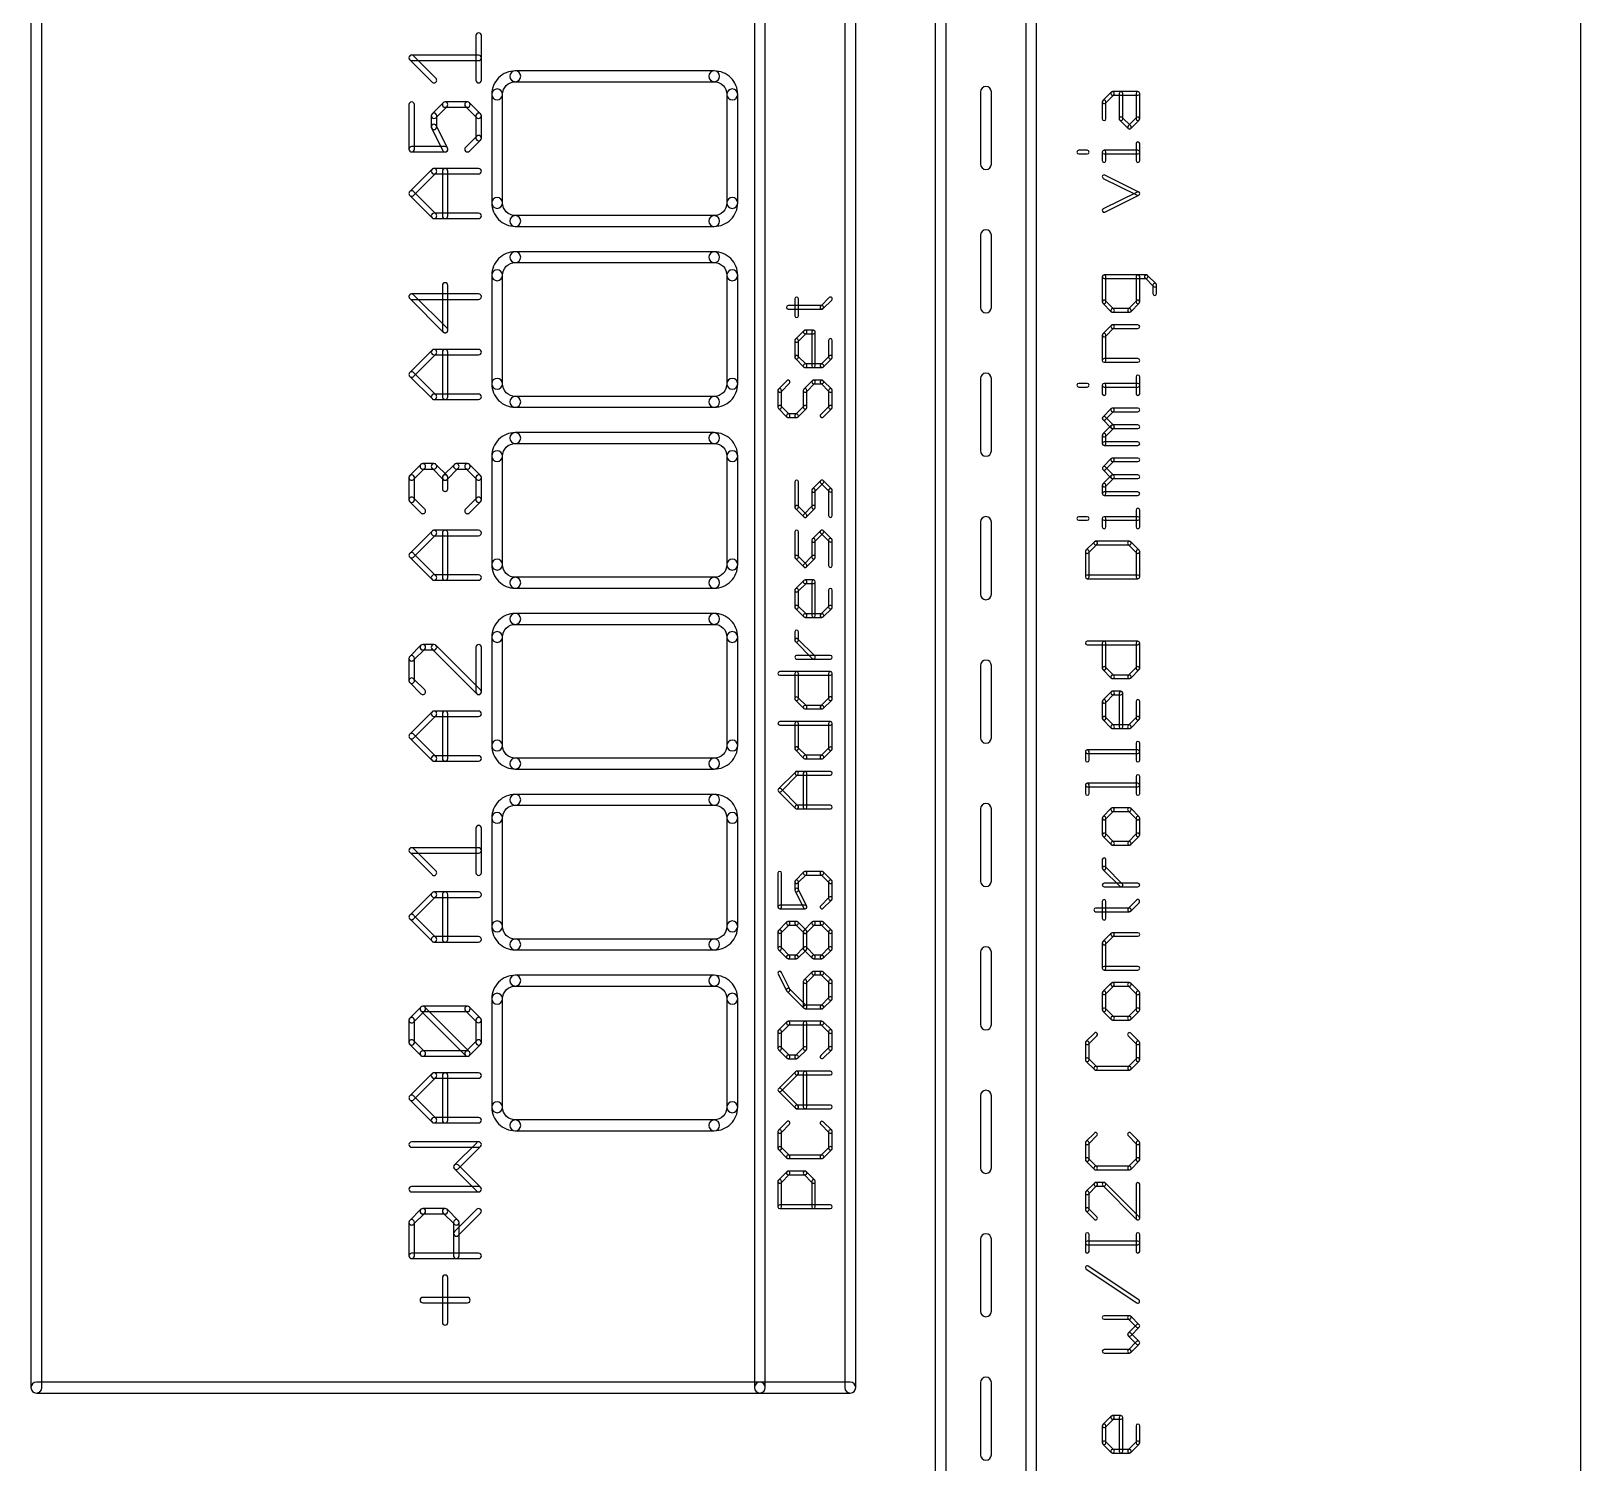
# Model space of a CAD drawing. Extents: x 0 to 11.2, y 0 to 11.2.
# Drawn here: x 10.353 to 11.21, y 5.122 to 5.914 of the extents above; entities that cross this region are included whole.
import ezdxf

# ---------------------------------------------------------------- set-up
doc = ezdxf.new("R2010")
doc.units = 0
doc.layers.add('20', color=53, linetype='CONTINUOUS')
doc.layers.add('21', color=253, linetype='CONTINUOUS')

msp = doc.modelspace()

# ---------------------------------------------------------------- linework, layer by layer
at = {"layer": '20'}
msp.add_line((11.21, 0), (11.21, 11.21), dxfattribs=at)
at = {"layer": '21'}
for points in [[(10.909, 4.864), (10.909, 6.514, 1), (10.903, 6.514), (10.903, 4.864, 1)], [(10.853, 6.464), (10.853, 4.864, 1), (10.859, 4.864), (10.859, 6.464, 1)], [(10.359, 5.164), (10.359, 6.014, 1), (10.353, 6.014), (10.353, 5.164, 1)], [(10.753, 6.014), (10.753, 5.164, 1), (10.759, 5.164), (10.759, 6.014, 1)], [(10.803, 6.014), (10.803, 5.164, 1), (10.809, 5.164), (10.809, 6.014, 1)], [(10.602, 5.886837), (10.602, 5.911525, 1), (10.599, 5.911525), (10.599, 5.886837, 1)], [(10.576873, 5.887898), (10.564529, 5.900242, 1), (10.562408, 5.89812), (10.574752, 5.885776, 1)], [(10.563468, 5.897681), (10.6005, 5.897681, 1), (10.6005, 5.900681), (10.563468, 5.900681, 1)], [(10.62074, 5.886, 1), (10.62074, 5.892, 0.414214), (10.60774, 5.879, 1), (10.61374, 5.879, -0.414214)], [(10.62074, 5.886), (10.73074, 5.886, 1), (10.73074, 5.892), (10.62074, 5.892, 1)], [(10.73774, 5.879, 1), (10.74374, 5.879, 0.414214), (10.73074, 5.892, 1), (10.73074, 5.886, -0.414214)], [(10.60774, 5.879), (10.60774, 5.819, 1), (10.61374, 5.819), (10.61374, 5.879, 1)], [(10.73774, 5.879), (10.73774, 5.819, 1), (10.74374, 5.819), (10.74374, 5.879, 1)], [(10.878, 5.880417), (10.878, 5.840496, 1), (10.884, 5.840496), (10.884, 5.880417, 1)], [(10.947025, 5.874144), (10.951695, 5.878814, 1), (10.950281, 5.880228), (10.94561, 5.875558, 1)], [(10.950988, 5.878521), (10.965, 5.878521, 1), (10.965, 5.880521), (10.950988, 5.880521, 1)], [(10.956659, 5.865509), (10.956659, 5.879521, 1), (10.954659, 5.879521), (10.954659, 5.865509, 1)], [(10.964, 5.879521), (10.964, 5.865509, 1), (10.966, 5.865509), (10.966, 5.879521, 1)], [(10.561968, 5.873356), (10.561968, 5.848669, 1), (10.564968, 5.848669), (10.564968, 5.873356, 1)], [(10.576873, 5.866124), (10.583045, 5.872296, 1), (10.580924, 5.874417), (10.574752, 5.868245, 1)], [(10.581984, 5.871856), (10.594328, 5.871856, 1), (10.594328, 5.874856), (10.581984, 5.874856, 1)], [(10.593267, 5.872296), (10.599439, 5.866124, 1), (10.601561, 5.868245), (10.595389, 5.874417, 1)], [(10.947317, 5.865509), (10.947317, 5.874851, 1), (10.945317, 5.874851), (10.945317, 5.865509, 1)], [(10.577312, 5.861012), (10.577312, 5.867184, 1), (10.574312, 5.867184), (10.574312, 5.861012, 1)], [(10.583326, 5.849339), (10.577154, 5.861683, 1), (10.574471, 5.860342), (10.580643, 5.847998, 1)], [(10.599, 5.867184), (10.599, 5.85484, 1), (10.602, 5.85484), (10.602, 5.867184, 1)], [(10.961036, 5.861546), (10.956366, 5.866216, 1), (10.954952, 5.864802), (10.959622, 5.860132, 1)], [(10.964293, 5.866216), (10.959622, 5.861546, 1), (10.961036, 5.860132), (10.965707, 5.864802, 1)], [(10.599439, 5.855901), (10.593267, 5.849729, 1), (10.595389, 5.847608), (10.601561, 5.85378, 1)], [(10.563468, 5.847169), (10.581984, 5.847169, 1), (10.581984, 5.850169), (10.563468, 5.850169, 1)], [(10.932305, 5.846094), (10.936976, 5.846094, 1), (10.936976, 5.848094), (10.932305, 5.848094, 1)], [(10.947317, 5.842423), (10.947317, 5.847094, 1), (10.945317, 5.847094), (10.945317, 5.842423, 1)], [(10.946317, 5.846094), (10.965, 5.846094, 1), (10.965, 5.848094), (10.946317, 5.848094, 1)], [(10.966, 5.842423), (10.966, 5.851764, 1), (10.964, 5.851764), (10.964, 5.842423, 1)], [(10.564529, 5.82312), (10.576873, 5.835464, 1), (10.574752, 5.837586), (10.562408, 5.825242, 1)], [(10.575812, 5.835025), (10.6005, 5.835025, 1), (10.6005, 5.838025), (10.575812, 5.838025, 1)], [(10.583484, 5.811837), (10.583484, 5.836525, 1), (10.580484, 5.836525), (10.580484, 5.811837, 1)], [(10.965447, 5.825035), (10.946765, 5.834376, 1), (10.94587, 5.832588), (10.964553, 5.823246, 1)], [(10.576873, 5.812898), (10.564529, 5.825242, 1), (10.562408, 5.82312), (10.574752, 5.810776, 1)], [(10.61374, 5.819, 1), (10.60774, 5.819, 0.414214), (10.62074, 5.806, 1), (10.62074, 5.812, -0.414214)], [(10.73074, 5.812, 1), (10.73074, 5.806, 0.414214), (10.74374, 5.819, 1), (10.73774, 5.819, -0.414214)], [(10.946765, 5.813905), (10.965447, 5.823246, 1), (10.964553, 5.825035), (10.94587, 5.815694, 1)], [(10.6005, 5.813337), (10.575812, 5.813337, 1), (10.575812, 5.810337), (10.6005, 5.810337, 1)], [(10.73074, 5.812), (10.62074, 5.812, 1), (10.62074, 5.806), (10.73074, 5.806, 1)], [(10.878, 5.801126), (10.878, 5.761205, 1), (10.884, 5.761205), (10.884, 5.801126, 1)], [(10.62074, 5.786, 1), (10.62074, 5.792, 0.414214), (10.60774, 5.779, 1), (10.61374, 5.779, -0.414214)], [(10.62074, 5.786), (10.73074, 5.786, 1), (10.73074, 5.792), (10.62074, 5.792, 1)], [(10.73774, 5.779, 1), (10.74374, 5.779, 0.414214), (10.73074, 5.792, 1), (10.73074, 5.786, -0.414214)], [(10.60774, 5.779), (10.60774, 5.719, 1), (10.61374, 5.719), (10.61374, 5.779, 1)], [(10.73774, 5.779), (10.73774, 5.719, 1), (10.74374, 5.719), (10.74374, 5.779, 1)], [(10.969671, 5.779235), (10.946317, 5.779235, 1), (10.946317, 5.777235), (10.969671, 5.777235, 1)], [(10.945317, 5.778235), (10.945317, 5.764223, 1), (10.947317, 5.764223), (10.947317, 5.778235, 1)], [(10.966, 5.764223), (10.966, 5.778235, 1), (10.964, 5.778235), (10.964, 5.764223, 1)], [(10.975048, 5.774271), (10.970378, 5.778942, 1), (10.968964, 5.777528), (10.973634, 5.772857, 1)], [(10.6005, 5.768684), (10.563468, 5.768684, 1), (10.563468, 5.765684), (10.6005, 5.765684, 1)], [(10.562408, 5.766124), (10.580924, 5.747608, 1), (10.583045, 5.749729), (10.564529, 5.768245, 1)], [(10.583484, 5.748669), (10.583484, 5.773356, 1), (10.580484, 5.773356), (10.580484, 5.748669, 1)], [(10.975341, 5.768894), (10.975341, 5.773564, 1), (10.973341, 5.773564), (10.973341, 5.768894, 1)], [(10.771647, 5.760253), (10.790329, 5.760253, 1), (10.790329, 5.762253), (10.771647, 5.762253, 1)], [(10.777317, 5.756583), (10.777317, 5.765924, 1), (10.775317, 5.765924), (10.775317, 5.756583, 1)], [(10.791036, 5.760546), (10.795707, 5.765217, 1), (10.794293, 5.766631), (10.789622, 5.761961, 1)], [(10.94561, 5.763516), (10.950281, 5.758845, 1), (10.951695, 5.76026), (10.947025, 5.76493, 1)], [(10.950988, 5.758552), (10.960329, 5.758552, 1), (10.960329, 5.760552), (10.950988, 5.760552, 1)], [(10.961036, 5.758845), (10.965707, 5.763516, 1), (10.964293, 5.76493), (10.959622, 5.76026, 1)], [(10.947025, 5.745234), (10.951695, 5.749904, 1), (10.950281, 5.751319), (10.94561, 5.746648, 1)], [(10.950988, 5.749611), (10.965, 5.749611, 1), (10.965, 5.751611), (10.950988, 5.751611, 1)], [(10.777025, 5.742264), (10.781695, 5.746935, 1), (10.780281, 5.748349), (10.77561, 5.743678, 1)], [(10.777317, 5.73363), (10.777317, 5.742971, 1), (10.775317, 5.742971), (10.775317, 5.73363, 1)], [(10.780988, 5.746642), (10.785659, 5.746642, 1), (10.785659, 5.748642), (10.780988, 5.748642, 1)], [(10.784659, 5.747642), (10.784659, 5.728959, 1), (10.786659, 5.728959), (10.786659, 5.747642, 1)], [(10.794, 5.742971), (10.794, 5.73363, 1), (10.796, 5.73363), (10.796, 5.742971, 1)], [(10.947317, 5.731929), (10.947317, 5.745941, 1), (10.945317, 5.745941), (10.945317, 5.731929, 1)], [(10.564529, 5.72312), (10.576873, 5.735464, 1), (10.574752, 5.737586), (10.562408, 5.725242, 1)], [(10.575812, 5.735025), (10.6005, 5.735025, 1), (10.6005, 5.738025), (10.575812, 5.738025, 1)], [(10.583484, 5.711837), (10.583484, 5.736525, 1), (10.580484, 5.736525), (10.580484, 5.711837, 1)], [(10.781695, 5.729666), (10.777025, 5.734337, 1), (10.77561, 5.732923), (10.780281, 5.728252, 1)], [(10.794293, 5.734337), (10.789622, 5.729666, 1), (10.791036, 5.728252), (10.795707, 5.732923, 1)], [(10.576873, 5.712898), (10.564529, 5.725242, 1), (10.562408, 5.72312), (10.574752, 5.710776, 1)], [(10.790329, 5.729959), (10.780988, 5.729959, 1), (10.780988, 5.727959), (10.790329, 5.727959, 1)], [(10.878, 5.721835), (10.878, 5.681913, 1), (10.884, 5.681913), (10.884, 5.721835, 1)], [(10.965, 5.732929), (10.946317, 5.732929, 1), (10.946317, 5.730929), (10.965, 5.730929, 1)], [(10.61374, 5.719, 1), (10.60774, 5.719, 0.414214), (10.62074, 5.706, 1), (10.62074, 5.712, -0.414214)], [(10.73074, 5.712, 1), (10.73074, 5.706, 0.414214), (10.74374, 5.719, 1), (10.73774, 5.719, -0.414214)], [(10.77094, 5.720725), (10.766269, 5.716055, 1), (10.767683, 5.714641), (10.772354, 5.719311, 1)], [(10.765976, 5.715348), (10.765976, 5.706006, 1), (10.767976, 5.706006), (10.767976, 5.715348, 1)], [(10.781695, 5.714641), (10.786366, 5.719311, 1), (10.784952, 5.720725), (10.780281, 5.716055, 1)], [(10.781988, 5.706006), (10.781988, 5.715348, 1), (10.779988, 5.715348), (10.779988, 5.706006, 1)], [(10.785659, 5.719018), (10.790329, 5.719018, 1), (10.790329, 5.721018), (10.785659, 5.721018, 1)], [(10.789622, 5.719311), (10.794293, 5.714641, 1), (10.795707, 5.716055), (10.791036, 5.720725, 1)], [(10.794, 5.715348), (10.794, 5.706006, 1), (10.796, 5.706006), (10.796, 5.715348, 1)], [(10.932305, 5.717184), (10.936976, 5.717184, 1), (10.936976, 5.719184), (10.932305, 5.719184, 1)], [(10.947317, 5.713513), (10.947317, 5.718184, 1), (10.945317, 5.718184), (10.945317, 5.713513, 1)], [(10.946317, 5.717184), (10.965, 5.717184, 1), (10.965, 5.719184), (10.946317, 5.719184, 1)], [(10.966, 5.713513), (10.966, 5.722854, 1), (10.964, 5.722854), (10.964, 5.713513, 1)], [(10.6005, 5.713337), (10.575812, 5.713337, 1), (10.575812, 5.710337), (10.6005, 5.710337, 1)], [(10.73074, 5.712), (10.62074, 5.712, 1), (10.62074, 5.706), (10.73074, 5.706, 1)], [(10.766269, 5.705299), (10.77094, 5.700629, 1), (10.772354, 5.702043), (10.767683, 5.706714, 1)], [(10.771647, 5.700336), (10.776317, 5.700336, 1), (10.776317, 5.702336), (10.771647, 5.702336, 1)], [(10.777025, 5.700629), (10.781695, 5.705299, 1), (10.780281, 5.706714), (10.77561, 5.702043, 1)], [(10.794293, 5.706714), (10.789622, 5.702043, 1), (10.791036, 5.700629), (10.795707, 5.705299, 1)], [(10.947025, 5.699194), (10.951695, 5.703865, 1), (10.950281, 5.705279), (10.94561, 5.700609, 1)], [(10.951695, 5.695938), (10.947025, 5.700609, 1), (10.94561, 5.699194), (10.950281, 5.694524, 1)], [(10.950988, 5.703572), (10.965, 5.703572, 1), (10.965, 5.705572), (10.950988, 5.705572, 1)], [(10.62074, 5.686, 1), (10.62074, 5.692, 0.414214), (10.60774, 5.679, 1), (10.61374, 5.679, -0.414214)], [(10.62074, 5.686), (10.73074, 5.686, 1), (10.73074, 5.692), (10.62074, 5.692, 1)], [(10.73774, 5.679, 1), (10.74374, 5.679, 0.414214), (10.73074, 5.692, 1), (10.73074, 5.686, -0.414214)], [(10.947025, 5.689853), (10.951695, 5.694524, 1), (10.950281, 5.695938), (10.94561, 5.691267, 1)], [(10.947317, 5.68589), (10.947317, 5.69056, 1), (10.945317, 5.69056), (10.945317, 5.68589, 1)], [(10.950988, 5.694231), (10.965, 5.694231, 1), (10.965, 5.696231), (10.950988, 5.696231, 1)], [(10.60774, 5.679), (10.60774, 5.619, 1), (10.61374, 5.619), (10.61374, 5.679, 1)], [(10.73774, 5.679), (10.73774, 5.619, 1), (10.74374, 5.619), (10.74374, 5.679, 1)], [(10.965, 5.68689), (10.946317, 5.68689, 1), (10.946317, 5.68489), (10.965, 5.68489, 1)], [(10.564529, 5.666124), (10.570701, 5.672296, 1), (10.56858, 5.674417), (10.562408, 5.668245, 1)], [(10.56964, 5.671856), (10.575812, 5.671856, 1), (10.575812, 5.674856), (10.56964, 5.674856, 1)], [(10.574752, 5.672296), (10.580924, 5.666124, 1), (10.583045, 5.668245), (10.576873, 5.674417, 1)], [(10.583045, 5.666124), (10.589217, 5.672296, 1), (10.587095, 5.674417), (10.580924, 5.668245, 1)], [(10.588156, 5.671856), (10.594328, 5.671856, 1), (10.594328, 5.674856), (10.588156, 5.674856, 1)], [(10.593267, 5.672296), (10.599439, 5.666124, 1), (10.601561, 5.668245), (10.595389, 5.674417, 1)], [(10.947025, 5.671571), (10.951695, 5.676242, 1), (10.950281, 5.677656), (10.94561, 5.672985, 1)], [(10.950988, 5.675949), (10.965, 5.675949, 1), (10.965, 5.677949), (10.950988, 5.677949, 1)], [(10.564968, 5.65484), (10.564968, 5.667184, 1), (10.561968, 5.667184), (10.561968, 5.65484, 1)], [(10.580484, 5.667184), (10.580484, 5.661012, 1), (10.583484, 5.661012), (10.583484, 5.667184, 1)], [(10.599, 5.667184), (10.599, 5.65484, 1), (10.602, 5.65484), (10.602, 5.667184, 1)], [(10.777317, 5.650759), (10.777317, 5.664771, 1), (10.775317, 5.664771), (10.775317, 5.650759, 1)], [(10.789622, 5.665478), (10.784952, 5.660808, 1), (10.786366, 5.659394), (10.791036, 5.664064, 1)], [(10.795707, 5.660808), (10.791036, 5.665478, 1), (10.789622, 5.664064), (10.794293, 5.659394, 1)], [(10.951695, 5.668315), (10.947025, 5.672985, 1), (10.94561, 5.671571), (10.950281, 5.6669, 1)], [(10.947025, 5.66223), (10.951695, 5.6669, 1), (10.950281, 5.668315), (10.94561, 5.663644, 1)], [(10.950988, 5.666607), (10.965, 5.666607, 1), (10.965, 5.668607), (10.950988, 5.668607, 1)], [(10.570701, 5.649729), (10.564529, 5.655901, 1), (10.562408, 5.65378), (10.56858, 5.647608, 1)], [(10.599439, 5.655901), (10.593267, 5.649729, 1), (10.595389, 5.647608), (10.601561, 5.65378, 1)], [(10.784659, 5.660101), (10.784659, 5.650759, 1), (10.786659, 5.650759), (10.786659, 5.660101, 1)], [(10.796, 5.646089), (10.796, 5.660101, 1), (10.794, 5.660101), (10.794, 5.646089, 1)], [(10.947317, 5.658266), (10.947317, 5.662937, 1), (10.945317, 5.662937), (10.945317, 5.658266, 1)], [(10.965, 5.659266), (10.946317, 5.659266, 1), (10.946317, 5.657266), (10.965, 5.657266, 1)], [(10.781695, 5.646796), (10.777025, 5.651466, 1), (10.77561, 5.650052), (10.780281, 5.645382, 1)], [(10.784952, 5.651466), (10.780281, 5.646796, 1), (10.781695, 5.645382), (10.786366, 5.650052, 1)], [(10.966, 5.63985), (10.966, 5.649192, 1), (10.964, 5.649192), (10.964, 5.63985, 1)], [(10.878, 5.642543), (10.878, 5.602622, 1), (10.884, 5.602622), (10.884, 5.642543, 1)], [(10.932305, 5.643521), (10.936976, 5.643521, 1), (10.936976, 5.645521), (10.932305, 5.645521, 1)], [(10.947317, 5.63985), (10.947317, 5.644521, 1), (10.945317, 5.644521), (10.945317, 5.63985, 1)], [(10.946317, 5.643521), (10.965, 5.643521, 1), (10.965, 5.645521), (10.946317, 5.645521, 1)], [(10.564529, 5.62312), (10.576873, 5.635464, 1), (10.574752, 5.637586), (10.562408, 5.625242, 1)], [(10.575812, 5.635025), (10.6005, 5.635025, 1), (10.6005, 5.638025), (10.575812, 5.638025, 1)], [(10.583484, 5.611837), (10.583484, 5.636525, 1), (10.580484, 5.636525), (10.580484, 5.611837, 1)], [(10.777317, 5.623136), (10.777317, 5.637148, 1), (10.775317, 5.637148), (10.775317, 5.623136, 1)], [(10.789622, 5.637855), (10.784952, 5.633184, 1), (10.786366, 5.63177), (10.791036, 5.636441, 1)], [(10.784659, 5.632477), (10.784659, 5.623136, 1), (10.786659, 5.623136), (10.786659, 5.632477, 1)], [(10.795707, 5.633184), (10.791036, 5.637855, 1), (10.789622, 5.636441), (10.794293, 5.63177, 1)], [(10.796, 5.618465), (10.796, 5.632477, 1), (10.794, 5.632477), (10.794, 5.618465, 1)], [(10.94094, 5.631617), (10.936269, 5.626946, 1), (10.937683, 5.625532), (10.942354, 5.630202, 1)], [(10.960329, 5.631909), (10.941647, 5.631909, 1), (10.941647, 5.629909), (10.960329, 5.629909, 1)], [(10.965707, 5.626946), (10.961036, 5.631617, 1), (10.959622, 5.630202), (10.964293, 5.625532, 1)], [(10.576873, 5.612898), (10.564529, 5.625242, 1), (10.562408, 5.62312), (10.574752, 5.610776, 1)], [(10.61374, 5.619, 1), (10.60774, 5.619, 0.414214), (10.62074, 5.606, 1), (10.62074, 5.612, -0.414214)], [(10.73074, 5.612, 1), (10.73074, 5.606, 0.414214), (10.74374, 5.619, 1), (10.73774, 5.619, -0.414214)], [(10.781695, 5.619172), (10.777025, 5.623843, 1), (10.77561, 5.622429), (10.780281, 5.617758, 1)], [(10.784952, 5.623843), (10.780281, 5.619172, 1), (10.781695, 5.617758), (10.786366, 5.622429, 1)], [(10.935976, 5.626239), (10.935976, 5.612227, 1), (10.937976, 5.612227), (10.937976, 5.626239, 1)], [(10.966, 5.612227), (10.966, 5.626239, 1), (10.964, 5.626239), (10.964, 5.612227, 1)], [(10.6005, 5.613337), (10.575812, 5.613337, 1), (10.575812, 5.610337), (10.6005, 5.610337, 1)], [(10.73074, 5.612), (10.62074, 5.612, 1), (10.62074, 5.606), (10.73074, 5.606, 1)], [(10.777025, 5.604146), (10.781695, 5.608817, 1), (10.780281, 5.610231), (10.77561, 5.605561, 1)], [(10.777317, 5.595512), (10.777317, 5.604854, 1), (10.775317, 5.604854), (10.775317, 5.595512, 1)], [(10.780988, 5.608524), (10.785659, 5.608524, 1), (10.785659, 5.610524), (10.780988, 5.610524, 1)], [(10.784659, 5.609524), (10.784659, 5.590842, 1), (10.786659, 5.590842), (10.786659, 5.609524, 1)], [(10.794, 5.604854), (10.794, 5.595512, 1), (10.796, 5.595512), (10.796, 5.604854, 1)], [(10.936976, 5.611227), (10.965, 5.611227, 1), (10.965, 5.613227), (10.936976, 5.613227, 1)], [(10.781695, 5.591549), (10.777025, 5.596219, 1), (10.77561, 5.594805), (10.780281, 5.590135, 1)], [(10.794293, 5.596219), (10.789622, 5.591549, 1), (10.791036, 5.590135), (10.795707, 5.594805, 1)], [(10.62074, 5.586, 1), (10.62074, 5.592, 0.414214), (10.60774, 5.579, 1), (10.61374, 5.579, -0.414214)], [(10.62074, 5.586), (10.73074, 5.586, 1), (10.73074, 5.592), (10.62074, 5.592, 1)], [(10.73774, 5.579, 1), (10.74374, 5.579, 0.414214), (10.73074, 5.592, 1), (10.73074, 5.586, -0.414214)], [(10.790329, 5.591842), (10.780988, 5.591842, 1), (10.780988, 5.589842), (10.790329, 5.589842, 1)], [(10.60774, 5.579), (10.60774, 5.519, 1), (10.61374, 5.519), (10.61374, 5.579, 1)], [(10.73774, 5.579), (10.73774, 5.519, 1), (10.74374, 5.519), (10.74374, 5.579, 1)], [(10.777317, 5.577163), (10.777317, 5.581834, 1), (10.775317, 5.581834), (10.775317, 5.577163, 1)], [(10.56858, 5.574417), (10.562408, 5.568245, 1), (10.564529, 5.566124), (10.570701, 5.572296, 1)], [(10.575812, 5.574856), (10.56964, 5.574856, 1), (10.56964, 5.571856), (10.575812, 5.571856, 1)], [(10.601561, 5.549729), (10.576873, 5.574417, 1), (10.574752, 5.572296), (10.599439, 5.547608, 1)], [(10.599, 5.573356), (10.599, 5.548669, 1), (10.602, 5.548669), (10.602, 5.573356, 1)], [(10.786366, 5.568529), (10.777025, 5.57787, 1), (10.77561, 5.576456), (10.784952, 5.567115, 1)], [(10.936976, 5.574662), (10.965, 5.574662, 1), (10.965, 5.576662), (10.936976, 5.576662, 1)], [(10.947317, 5.56165), (10.947317, 5.575662, 1), (10.945317, 5.575662), (10.945317, 5.56165, 1)], [(10.964, 5.575662), (10.964, 5.56165, 1), (10.966, 5.56165), (10.966, 5.575662, 1)], [(10.561968, 5.567184), (10.561968, 5.55484, 1), (10.564968, 5.55484), (10.564968, 5.567184, 1)], [(10.795, 5.568822), (10.776317, 5.568822, 1), (10.776317, 5.566822), (10.795, 5.566822, 1)], [(10.878, 5.563252), (10.878, 5.523331, 1), (10.884, 5.523331), (10.884, 5.563252, 1)], [(10.951695, 5.557687), (10.947025, 5.562358, 1), (10.94561, 5.560943), (10.950281, 5.556273, 1)], [(10.964293, 5.562358), (10.959622, 5.557687, 1), (10.961036, 5.556273), (10.965707, 5.560943, 1)], [(10.562408, 5.55378), (10.56858, 5.547608, 1), (10.570701, 5.549729), (10.564529, 5.555901, 1)], [(10.766976, 5.557881), (10.795, 5.557881, 1), (10.795, 5.559881), (10.766976, 5.559881, 1)], [(10.777317, 5.544869), (10.777317, 5.558881, 1), (10.775317, 5.558881), (10.775317, 5.544869, 1)], [(10.794, 5.558881), (10.794, 5.544869, 1), (10.796, 5.544869), (10.796, 5.558881, 1)], [(10.960329, 5.55798), (10.950988, 5.55798, 1), (10.950988, 5.55598), (10.960329, 5.55598, 1)], [(10.781695, 5.540906), (10.777025, 5.545576, 1), (10.77561, 5.544162), (10.780281, 5.539491, 1)], [(10.794293, 5.545576), (10.789622, 5.540906, 1), (10.791036, 5.539491), (10.795707, 5.544162, 1)], [(10.947025, 5.542661), (10.951695, 5.547332, 1), (10.950281, 5.548746), (10.94561, 5.544075, 1)], [(10.950988, 5.547039), (10.955659, 5.547039, 1), (10.955659, 5.549039), (10.950988, 5.549039, 1)], [(10.954659, 5.548039), (10.954659, 5.529356, 1), (10.956659, 5.529356), (10.956659, 5.548039, 1)], [(10.564529, 5.52312), (10.576873, 5.535464, 1), (10.574752, 5.537586), (10.562408, 5.525242, 1)], [(10.575812, 5.535025), (10.6005, 5.535025, 1), (10.6005, 5.538025), (10.575812, 5.538025, 1)], [(10.583484, 5.511837), (10.583484, 5.536525, 1), (10.580484, 5.536525), (10.580484, 5.511837, 1)], [(10.790329, 5.541199), (10.780988, 5.541199, 1), (10.780988, 5.539199), (10.790329, 5.539199, 1)], [(10.947317, 5.534027), (10.947317, 5.543368, 1), (10.945317, 5.543368), (10.945317, 5.534027, 1)], [(10.964, 5.543368), (10.964, 5.534027, 1), (10.966, 5.534027), (10.966, 5.543368, 1)], [(10.766976, 5.530258), (10.795, 5.530258, 1), (10.795, 5.532258), (10.766976, 5.532258, 1)], [(10.777317, 5.517246), (10.777317, 5.531258, 1), (10.775317, 5.531258), (10.775317, 5.517246, 1)], [(10.794, 5.531258), (10.794, 5.517246, 1), (10.796, 5.517246), (10.796, 5.531258, 1)], [(10.951695, 5.530063), (10.947025, 5.534734, 1), (10.94561, 5.53332), (10.950281, 5.528649, 1)], [(10.960329, 5.530356), (10.950988, 5.530356, 1), (10.950988, 5.528356), (10.960329, 5.528356, 1)], [(10.964293, 5.534734), (10.959622, 5.530063, 1), (10.961036, 5.528649), (10.965707, 5.53332, 1)], [(10.576873, 5.512898), (10.564529, 5.525242, 1), (10.562408, 5.52312), (10.574752, 5.510776, 1)], [(10.61374, 5.519, 1), (10.60774, 5.519, 0.414214), (10.62074, 5.506, 1), (10.62074, 5.512, -0.414214)], [(10.73074, 5.512, 1), (10.73074, 5.506, 0.414214), (10.74374, 5.519, 1), (10.73774, 5.519, -0.414214)], [(10.966, 5.510941), (10.966, 5.520282, 1), (10.964, 5.520282), (10.964, 5.510941, 1)], [(10.6005, 5.513337), (10.575812, 5.513337, 1), (10.575812, 5.510337), (10.6005, 5.510337, 1)], [(10.73074, 5.512), (10.62074, 5.512, 1), (10.62074, 5.506), (10.73074, 5.506, 1)], [(10.781695, 5.513282), (10.777025, 5.517953, 1), (10.77561, 5.516539), (10.780281, 5.511868, 1)], [(10.790329, 5.513575), (10.780988, 5.513575, 1), (10.780988, 5.511575), (10.790329, 5.511575, 1)], [(10.794293, 5.517953), (10.789622, 5.513282, 1), (10.791036, 5.511868), (10.795707, 5.516539, 1)], [(10.937976, 5.510941), (10.937976, 5.515611, 1), (10.935976, 5.515611), (10.935976, 5.510941, 1)], [(10.936976, 5.514611), (10.965, 5.514611, 1), (10.965, 5.516611), (10.936976, 5.516611, 1)], [(10.767683, 5.493586), (10.777025, 5.502927, 1), (10.77561, 5.504341), (10.766269, 5.495, 1)], [(10.776317, 5.502634), (10.795, 5.502634, 1), (10.795, 5.504634), (10.776317, 5.504634, 1)], [(10.781988, 5.484952), (10.781988, 5.503634, 1), (10.779988, 5.503634), (10.779988, 5.484952, 1)], [(10.966, 5.492525), (10.966, 5.501866, 1), (10.964, 5.501866), (10.964, 5.492525, 1)], [(10.777025, 5.485659), (10.767683, 5.495, 1), (10.766269, 5.493586), (10.77561, 5.484244, 1)], [(10.937976, 5.492525), (10.937976, 5.497195, 1), (10.935976, 5.497195), (10.935976, 5.492525, 1)], [(10.936976, 5.496195), (10.965, 5.496195, 1), (10.965, 5.498195), (10.936976, 5.498195, 1)], [(10.62074, 5.486, 1), (10.62074, 5.492, 0.414214), (10.60774, 5.479, 1), (10.61374, 5.479, -0.414214)], [(10.62074, 5.486), (10.73074, 5.486, 1), (10.73074, 5.492), (10.62074, 5.492, 1)], [(10.73774, 5.479, 1), (10.74374, 5.479, 0.414214), (10.73074, 5.492, 1), (10.73074, 5.486, -0.414214)], [(10.795, 5.485952), (10.776317, 5.485952, 1), (10.776317, 5.483952), (10.795, 5.483952, 1)], [(10.878, 5.483961), (10.878, 5.444039, 1), (10.884, 5.444039), (10.884, 5.483961, 1)], [(10.60774, 5.479), (10.60774, 5.419, 1), (10.61374, 5.419), (10.61374, 5.479, 1)], [(10.73774, 5.479), (10.73774, 5.419, 1), (10.74374, 5.419), (10.74374, 5.479, 1)], [(10.950281, 5.484291), (10.94561, 5.47962, 1), (10.947025, 5.478206), (10.951695, 5.482877, 1)], [(10.945317, 5.478913), (10.945317, 5.469572, 1), (10.947317, 5.469572), (10.947317, 5.478913, 1)], [(10.960329, 5.484584), (10.950988, 5.484584, 1), (10.950988, 5.482584), (10.960329, 5.482584, 1)], [(10.965707, 5.47962), (10.961036, 5.484291, 1), (10.959622, 5.482877), (10.964293, 5.478206, 1)], [(10.966, 5.469572), (10.966, 5.478913, 1), (10.964, 5.478913), (10.964, 5.469572, 1)], [(10.602, 5.448669), (10.602, 5.473356, 1), (10.599, 5.473356), (10.599, 5.448669, 1)], [(10.94561, 5.468865), (10.950281, 5.464194, 1), (10.951695, 5.465608), (10.947025, 5.470279, 1)], [(10.961036, 5.464194), (10.965707, 5.468865, 1), (10.964293, 5.470279), (10.959622, 5.465608, 1)], [(10.563468, 5.459512), (10.6005, 5.459512, 1), (10.6005, 5.462512), (10.563468, 5.462512, 1)], [(10.576873, 5.449729), (10.564529, 5.462073, 1), (10.562408, 5.459952), (10.574752, 5.447608, 1)], [(10.950988, 5.463901), (10.960329, 5.463901, 1), (10.960329, 5.465901), (10.950988, 5.465901, 1)], [(10.947317, 5.451223), (10.947317, 5.455894, 1), (10.945317, 5.455894), (10.945317, 5.451223, 1)], [(10.956366, 5.442589), (10.947025, 5.45193, 1), (10.94561, 5.450516), (10.954952, 5.441175, 1)], [(10.765976, 5.448387), (10.765976, 5.429704, 1), (10.767976, 5.429704), (10.767976, 5.448387, 1)], [(10.777025, 5.443009), (10.781695, 5.44768, 1), (10.780281, 5.449094), (10.77561, 5.444424, 1)], [(10.777317, 5.439046), (10.777317, 5.443716, 1), (10.775317, 5.443716), (10.775317, 5.439046, 1)], [(10.780988, 5.447387), (10.790329, 5.447387, 1), (10.790329, 5.449387), (10.780988, 5.449387, 1)], [(10.789622, 5.44768), (10.794293, 5.443009, 1), (10.795707, 5.444424), (10.791036, 5.449094, 1)], [(10.794, 5.443716), (10.794, 5.434375, 1), (10.796, 5.434375), (10.796, 5.443716, 1)], [(10.965, 5.442882), (10.946317, 5.442882, 1), (10.946317, 5.440882), (10.965, 5.440882, 1)], [(10.564529, 5.42312), (10.576873, 5.435464, 1), (10.574752, 5.437586), (10.562408, 5.425242, 1)], [(10.575812, 5.435025), (10.6005, 5.435025, 1), (10.6005, 5.438025), (10.575812, 5.438025, 1)], [(10.583484, 5.411837), (10.583484, 5.436525, 1), (10.580484, 5.436525), (10.580484, 5.411837, 1)], [(10.781882, 5.430152), (10.777212, 5.439493, 1), (10.775423, 5.438599), (10.780094, 5.429257, 1)], [(10.794293, 5.435082), (10.789622, 5.430412, 1), (10.791036, 5.428997), (10.795707, 5.433668, 1)], [(10.947317, 5.423466), (10.947317, 5.432807, 1), (10.945317, 5.432807), (10.945317, 5.423466, 1)], [(10.961036, 5.42743), (10.965707, 5.4321, 1), (10.964293, 5.433514), (10.959622, 5.428844, 1)], [(10.576873, 5.412898), (10.564529, 5.425242, 1), (10.562408, 5.42312), (10.574752, 5.410776, 1)], [(10.766976, 5.428704), (10.780988, 5.428704, 1), (10.780988, 5.430704), (10.766976, 5.430704, 1)], [(10.941647, 5.427137), (10.960329, 5.427137, 1), (10.960329, 5.429137), (10.941647, 5.429137, 1)], [(10.61374, 5.419, 1), (10.60774, 5.419, 0.414214), (10.62074, 5.406, 1), (10.62074, 5.412, -0.414214)], [(10.73074, 5.412, 1), (10.73074, 5.406, 0.414214), (10.74374, 5.419, 1), (10.73774, 5.419, -0.414214)], [(10.767683, 5.415386), (10.772354, 5.420056, 1), (10.77094, 5.421471), (10.766269, 5.4168, 1)], [(10.767976, 5.406752), (10.767976, 5.416093, 1), (10.765976, 5.416093), (10.765976, 5.406752, 1)], [(10.771647, 5.419764), (10.776317, 5.419764, 1), (10.776317, 5.421764), (10.771647, 5.421764, 1)], [(10.77561, 5.420056), (10.780281, 5.415386, 1), (10.781695, 5.4168), (10.777025, 5.421471, 1)], [(10.781695, 5.415386), (10.786366, 5.420056, 1), (10.784952, 5.421471), (10.780281, 5.4168, 1)], [(10.781988, 5.406752), (10.781988, 5.416093, 1), (10.779988, 5.416093), (10.779988, 5.406752, 1)], [(10.785659, 5.419764), (10.790329, 5.419764, 1), (10.790329, 5.421764), (10.785659, 5.421764, 1)], [(10.789622, 5.420056), (10.794293, 5.415386, 1), (10.795707, 5.4168), (10.791036, 5.421471, 1)], [(10.794, 5.416093), (10.794, 5.406752, 1), (10.796, 5.406752), (10.796, 5.416093, 1)], [(10.6005, 5.413337), (10.575812, 5.413337, 1), (10.575812, 5.410337), (10.6005, 5.410337, 1)], [(10.73074, 5.412), (10.62074, 5.412, 1), (10.62074, 5.406), (10.73074, 5.406, 1)], [(10.772354, 5.402788), (10.767683, 5.407459, 1), (10.766269, 5.406044), (10.77094, 5.401374, 1)], [(10.780281, 5.407459), (10.77561, 5.402788, 1), (10.777025, 5.401374), (10.781695, 5.406044, 1)], [(10.786366, 5.402788), (10.781695, 5.407459, 1), (10.780281, 5.406044), (10.784952, 5.401374, 1)], [(10.794293, 5.407459), (10.789622, 5.402788, 1), (10.791036, 5.401374), (10.795707, 5.406044, 1)], [(10.947025, 5.409147), (10.951695, 5.413818, 1), (10.950281, 5.415232), (10.94561, 5.410562, 1)], [(10.947317, 5.395843), (10.947317, 5.409854, 1), (10.945317, 5.409854), (10.945317, 5.395843, 1)], [(10.950988, 5.413525), (10.965, 5.413525, 1), (10.965, 5.415525), (10.950988, 5.415525, 1)], [(10.776317, 5.403081), (10.771647, 5.403081, 1), (10.771647, 5.401081), (10.776317, 5.401081, 1)], [(10.790329, 5.403081), (10.785659, 5.403081, 1), (10.785659, 5.401081), (10.790329, 5.401081, 1)], [(10.878, 5.404669), (10.878, 5.364748, 1), (10.884, 5.364748), (10.884, 5.404669, 1)], [(10.62074, 5.386, 1), (10.62074, 5.392, 0.414214), (10.60774, 5.379, 1), (10.61374, 5.379, -0.414214)], [(10.62074, 5.386), (10.73074, 5.386, 1), (10.73074, 5.392), (10.62074, 5.392, 1)], [(10.73774, 5.379, 1), (10.74374, 5.379, 0.414214), (10.73074, 5.392, 1), (10.73074, 5.386, -0.414214)], [(10.766082, 5.392693), (10.770752, 5.383352, 1), (10.772541, 5.384246), (10.767871, 5.393587, 1)], [(10.784952, 5.393847), (10.780281, 5.389176, 1), (10.781695, 5.387762), (10.786366, 5.392433, 1)], [(10.790329, 5.39414), (10.785659, 5.39414, 1), (10.785659, 5.39214), (10.790329, 5.39214, 1)], [(10.795707, 5.389176), (10.791036, 5.393847, 1), (10.789622, 5.392433), (10.794293, 5.387762, 1)], [(10.965, 5.396843), (10.946317, 5.396843, 1), (10.946317, 5.394843), (10.965, 5.394843, 1)], [(10.60774, 5.379), (10.60774, 5.319, 1), (10.61374, 5.319), (10.61374, 5.379, 1)], [(10.73774, 5.379), (10.73774, 5.319, 1), (10.74374, 5.319), (10.74374, 5.379, 1)], [(10.77094, 5.383092), (10.780281, 5.37375, 1), (10.781695, 5.375165), (10.772354, 5.384506, 1)], [(10.779988, 5.388469), (10.779988, 5.374457, 1), (10.781988, 5.374457), (10.781988, 5.388469, 1)], [(10.796, 5.379128), (10.796, 5.388469, 1), (10.794, 5.388469), (10.794, 5.379128, 1)], [(10.950281, 5.387609), (10.94561, 5.382938, 1), (10.947025, 5.381524), (10.951695, 5.386194, 1)], [(10.945317, 5.382231), (10.945317, 5.37289, 1), (10.947317, 5.37289), (10.947317, 5.382231, 1)], [(10.960329, 5.387902), (10.950988, 5.387902, 1), (10.950988, 5.385902), (10.960329, 5.385902, 1)], [(10.965707, 5.382938), (10.961036, 5.387609, 1), (10.959622, 5.386194), (10.964293, 5.381524, 1)], [(10.966, 5.37289), (10.966, 5.382231, 1), (10.964, 5.382231), (10.964, 5.37289, 1)], [(10.564529, 5.366124), (10.570701, 5.372296, 1), (10.56858, 5.374417), (10.562408, 5.368245, 1)], [(10.56964, 5.371856), (10.594328, 5.371856, 1), (10.594328, 5.374856), (10.56964, 5.374856, 1)], [(10.595389, 5.349729), (10.570701, 5.374417, 1), (10.56858, 5.372296), (10.593267, 5.347608, 1)], [(10.593267, 5.372296), (10.599439, 5.366124, 1), (10.601561, 5.368245), (10.595389, 5.374417, 1)], [(10.780988, 5.373457), (10.790329, 5.373457, 1), (10.790329, 5.375457), (10.780988, 5.375457, 1)], [(10.791036, 5.37375), (10.795707, 5.378421, 1), (10.794293, 5.379835), (10.789622, 5.375165, 1)], [(10.94561, 5.372183), (10.950281, 5.367512, 1), (10.951695, 5.368926), (10.947025, 5.373597, 1)], [(10.961036, 5.367512), (10.965707, 5.372183, 1), (10.964293, 5.373597), (10.959622, 5.368926, 1)], [(10.564968, 5.35484), (10.564968, 5.367184, 1), (10.561968, 5.367184), (10.561968, 5.35484, 1)], [(10.599, 5.367184), (10.599, 5.35484, 1), (10.602, 5.35484), (10.602, 5.367184, 1)], [(10.77094, 5.366224), (10.766269, 5.361553, 1), (10.767683, 5.360139), (10.772354, 5.364809, 1)], [(10.790329, 5.366516), (10.771647, 5.366516, 1), (10.771647, 5.364516), (10.790329, 5.364516, 1)], [(10.781988, 5.351505), (10.781988, 5.365516, 1), (10.779988, 5.365516), (10.779988, 5.351505, 1)], [(10.795707, 5.361553), (10.791036, 5.366224, 1), (10.789622, 5.364809), (10.794293, 5.360139, 1)], [(10.950988, 5.367219), (10.960329, 5.367219, 1), (10.960329, 5.369219), (10.950988, 5.369219, 1)], [(10.570701, 5.349729), (10.564529, 5.355901, 1), (10.562408, 5.35378), (10.56858, 5.347608, 1)], [(10.599439, 5.355901), (10.593267, 5.349729, 1), (10.595389, 5.347608), (10.601561, 5.35378, 1)], [(10.765976, 5.360846), (10.765976, 5.351505, 1), (10.767976, 5.351505), (10.767976, 5.360846, 1)], [(10.796, 5.351505), (10.796, 5.360846, 1), (10.794, 5.360846), (10.794, 5.351505, 1)], [(10.94094, 5.359985), (10.936269, 5.355315, 1), (10.937683, 5.3539), (10.942354, 5.358571, 1)], [(10.965707, 5.355315), (10.961036, 5.359985, 1), (10.959622, 5.358571), (10.964293, 5.3539, 1)], [(10.594328, 5.350169), (10.56964, 5.350169, 1), (10.56964, 5.347169), (10.594328, 5.347169, 1)], [(10.766269, 5.350797), (10.77094, 5.346127, 1), (10.772354, 5.347541), (10.767683, 5.352212, 1)], [(10.771647, 5.345834), (10.776317, 5.345834, 1), (10.776317, 5.347834), (10.771647, 5.347834, 1)], [(10.777025, 5.346127), (10.781695, 5.350797, 1), (10.780281, 5.352212), (10.77561, 5.347541, 1)], [(10.791036, 5.346127), (10.795707, 5.350797, 1), (10.794293, 5.352212), (10.789622, 5.347541, 1)], [(10.935976, 5.354607), (10.935976, 5.345266, 1), (10.937976, 5.345266), (10.937976, 5.354607, 1)], [(10.966, 5.345266), (10.966, 5.354607, 1), (10.964, 5.354607), (10.964, 5.345266, 1)], [(10.936269, 5.344559), (10.94094, 5.339888, 1), (10.942354, 5.341303), (10.937683, 5.345973, 1)], [(10.941647, 5.339595), (10.960329, 5.339595, 1), (10.960329, 5.341595), (10.941647, 5.341595, 1)], [(10.961036, 5.339888), (10.965707, 5.344559, 1), (10.964293, 5.345973), (10.959622, 5.341303, 1)], [(10.564529, 5.32312), (10.576873, 5.335464, 1), (10.574752, 5.337586), (10.562408, 5.325242, 1)], [(10.575812, 5.335025), (10.6005, 5.335025, 1), (10.6005, 5.338025), (10.575812, 5.338025, 1)], [(10.583484, 5.311837), (10.583484, 5.336525, 1), (10.580484, 5.336525), (10.580484, 5.311837, 1)], [(10.767683, 5.327845), (10.777025, 5.337186, 1), (10.77561, 5.3386), (10.766269, 5.329259, 1)], [(10.776317, 5.336893), (10.795, 5.336893, 1), (10.795, 5.338893), (10.776317, 5.338893, 1)], [(10.781988, 5.31921), (10.781988, 5.337893, 1), (10.779988, 5.337893), (10.779988, 5.31921, 1)], [(10.576873, 5.312898), (10.564529, 5.325242, 1), (10.562408, 5.32312), (10.574752, 5.310776, 1)], [(10.61374, 5.319, 1), (10.60774, 5.319, 0.414214), (10.62074, 5.306, 1), (10.62074, 5.312, -0.414214)], [(10.73074, 5.312, 1), (10.73074, 5.306, 0.414214), (10.74374, 5.319, 1), (10.73774, 5.319, -0.414214)], [(10.777025, 5.319917), (10.767683, 5.329259, 1), (10.766269, 5.327845), (10.77561, 5.318503, 1)], [(10.878, 5.325378), (10.878, 5.285457, 1), (10.884, 5.285457), (10.884, 5.325378, 1)], [(10.795, 5.32021), (10.776317, 5.32021, 1), (10.776317, 5.31821), (10.795, 5.31821, 1)], [(10.6005, 5.313337), (10.575812, 5.313337, 1), (10.575812, 5.310337), (10.6005, 5.310337, 1)], [(10.73074, 5.312), (10.62074, 5.312, 1), (10.62074, 5.306), (10.73074, 5.306, 1)], [(10.77094, 5.310977), (10.766269, 5.306306, 1), (10.767683, 5.304892), (10.772354, 5.309562, 1)], [(10.765976, 5.305599), (10.765976, 5.296258, 1), (10.767976, 5.296258), (10.767976, 5.305599, 1)], [(10.795707, 5.306306), (10.791036, 5.310977, 1), (10.789622, 5.309562), (10.794293, 5.304892, 1)], [(10.796, 5.296258), (10.796, 5.305599, 1), (10.794, 5.305599), (10.794, 5.296258, 1)], [(10.94094, 5.304738), (10.936269, 5.300067, 1), (10.937683, 5.298653), (10.942354, 5.303324, 1)], [(10.965707, 5.300067), (10.961036, 5.304738, 1), (10.959622, 5.303324), (10.964293, 5.298653, 1)], [(10.6005, 5.299856), (10.563468, 5.299856, 1), (10.563468, 5.296856), (10.6005, 5.296856, 1)], [(10.589217, 5.284952), (10.601561, 5.297296, 1), (10.599439, 5.299417), (10.587095, 5.287073, 1)], [(10.766269, 5.29555), (10.77094, 5.29088, 1), (10.772354, 5.292294), (10.767683, 5.296965, 1)], [(10.791036, 5.29088), (10.795707, 5.29555, 1), (10.794293, 5.296965), (10.789622, 5.292294, 1)], [(10.935976, 5.29936), (10.935976, 5.290019, 1), (10.937976, 5.290019), (10.937976, 5.29936, 1)], [(10.966, 5.290019), (10.966, 5.29936, 1), (10.964, 5.29936), (10.964, 5.290019, 1)], [(10.771647, 5.290587), (10.790329, 5.290587, 1), (10.790329, 5.292587), (10.771647, 5.292587, 1)], [(10.936269, 5.289312), (10.94094, 5.284641, 1), (10.942354, 5.286056), (10.937683, 5.290726, 1)], [(10.961036, 5.284641), (10.965707, 5.289312, 1), (10.964293, 5.290726), (10.959622, 5.286056, 1)], [(10.601561, 5.274729), (10.589217, 5.287073, 1), (10.587095, 5.284952), (10.599439, 5.272608, 1)], [(10.767683, 5.277268), (10.772354, 5.281939, 1), (10.77094, 5.283353), (10.766269, 5.278682, 1)], [(10.771647, 5.281646), (10.780988, 5.281646, 1), (10.780988, 5.283646), (10.771647, 5.283646, 1)], [(10.780281, 5.281939), (10.784952, 5.277268, 1), (10.786366, 5.278682), (10.781695, 5.283353, 1)], [(10.941647, 5.284348), (10.960329, 5.284348, 1), (10.960329, 5.286348), (10.941647, 5.286348, 1)], [(10.563468, 5.272169), (10.6005, 5.272169, 1), (10.6005, 5.275169), (10.563468, 5.275169, 1)], [(10.767976, 5.263963), (10.767976, 5.277975, 1), (10.765976, 5.277975), (10.765976, 5.263963, 1)], [(10.784659, 5.277975), (10.784659, 5.263963, 1), (10.786659, 5.263963), (10.786659, 5.277975, 1)], [(10.94094, 5.277115), (10.936269, 5.272444, 1), (10.937683, 5.27103), (10.942354, 5.2757, 1)], [(10.935976, 5.271737), (10.935976, 5.262396, 1), (10.937976, 5.262396), (10.937976, 5.271737, 1)], [(10.946317, 5.277407), (10.941647, 5.277407, 1), (10.941647, 5.275407), (10.946317, 5.275407, 1)], [(10.965707, 5.258432), (10.947025, 5.277115, 1), (10.94561, 5.2757), (10.964293, 5.257018, 1)], [(10.964, 5.276407), (10.964, 5.257725, 1), (10.966, 5.257725), (10.966, 5.276407, 1)], [(10.564529, 5.254292), (10.570701, 5.260464, 1), (10.56858, 5.262586), (10.562408, 5.256414, 1)], [(10.56964, 5.260025), (10.581984, 5.260025, 1), (10.581984, 5.263025), (10.56964, 5.263025, 1)], [(10.580924, 5.260464), (10.587095, 5.254292, 1), (10.589217, 5.256414), (10.583045, 5.262586, 1)], [(10.589217, 5.24812), (10.601561, 5.260464, 1), (10.599439, 5.262586), (10.587095, 5.250242, 1)], [(10.795, 5.264963), (10.766976, 5.264963, 1), (10.766976, 5.262963), (10.795, 5.262963, 1)], [(10.936269, 5.261688), (10.94094, 5.257018, 1), (10.942354, 5.258432), (10.937683, 5.263103, 1)], [(10.564968, 5.236837), (10.564968, 5.255353, 1), (10.561968, 5.255353), (10.561968, 5.236837, 1)], [(10.586656, 5.255353), (10.586656, 5.236837, 1), (10.589656, 5.236837), (10.589656, 5.255353, 1)], [(10.878, 5.246087), (10.878, 5.206165, 1), (10.884, 5.206165), (10.884, 5.246087, 1)], [(10.937976, 5.239309), (10.937976, 5.24865, 1), (10.935976, 5.24865), (10.935976, 5.239309, 1)], [(10.965, 5.24498), (10.936976, 5.24498, 1), (10.936976, 5.24298), (10.965, 5.24298, 1)], [(10.966, 5.239309), (10.966, 5.24865, 1), (10.964, 5.24865), (10.964, 5.239309, 1)], [(10.6005, 5.238337), (10.563468, 5.238337, 1), (10.563468, 5.235337), (10.6005, 5.235337, 1)], [(10.965555, 5.212518), (10.937531, 5.2312, 1), (10.936421, 5.229536), (10.964445, 5.210854, 1)], [(10.583484, 5.200006), (10.583484, 5.224693, 1), (10.580484, 5.224693), (10.580484, 5.200006, 1)], [(10.56964, 5.21085), (10.594328, 5.21085, 1), (10.594328, 5.21385), (10.56964, 5.21385, 1)], [(10.960329, 5.203745), (10.946317, 5.203745, 1), (10.946317, 5.201745), (10.960329, 5.201745, 1)], [(10.965707, 5.198781), (10.961036, 5.203452, 1), (10.959622, 5.202038), (10.964293, 5.197367, 1)], [(10.961036, 5.192696), (10.965707, 5.197367, 1), (10.964293, 5.198781), (10.959622, 5.194111, 1)], [(10.965707, 5.18944), (10.961036, 5.194111, 1), (10.959622, 5.192696), (10.964293, 5.188026, 1)], [(10.946317, 5.183062), (10.960329, 5.183062, 1), (10.960329, 5.185062), (10.946317, 5.185062, 1)], [(10.961036, 5.183355), (10.965707, 5.188026, 1), (10.964293, 5.18944), (10.959622, 5.184769, 1)], [(10.878, 5.166795), (10.878, 5.126874, 1), (10.884, 5.126874), (10.884, 5.166795, 1)], [(10.756, 5.167), (10.356, 5.167, 1), (10.356, 5.161), (10.756, 5.161, 1)], [(10.806, 5.167), (10.756, 5.167, 1), (10.756, 5.161), (10.806, 5.161, 1)], [(10.947025, 5.14212), (10.951695, 5.146791, 1), (10.950281, 5.148205), (10.94561, 5.143534, 1)], [(10.947317, 5.133486), (10.947317, 5.142827, 1), (10.945317, 5.142827), (10.945317, 5.133486, 1)], [(10.950988, 5.146498), (10.955659, 5.146498, 1), (10.955659, 5.148498), (10.950988, 5.148498, 1)], [(10.954659, 5.147498), (10.954659, 5.128815, 1), (10.956659, 5.128815), (10.956659, 5.147498, 1)], [(10.964, 5.142827), (10.964, 5.133486, 1), (10.966, 5.133486), (10.966, 5.142827, 1)], [(10.951695, 5.129522), (10.947025, 5.134193, 1), (10.94561, 5.132779), (10.950281, 5.128108, 1)], [(10.964293, 5.134193), (10.959622, 5.129522, 1), (10.961036, 5.128108), (10.965707, 5.132779, 1)], [(10.960329, 5.129815), (10.950988, 5.129815, 1), (10.950988, 5.127815), (10.960329, 5.127815, 1)]]:
    msp.add_lwpolyline(points, format="xyb", close=True, dxfattribs=at)

doc.saveas('drawing.dxf')
